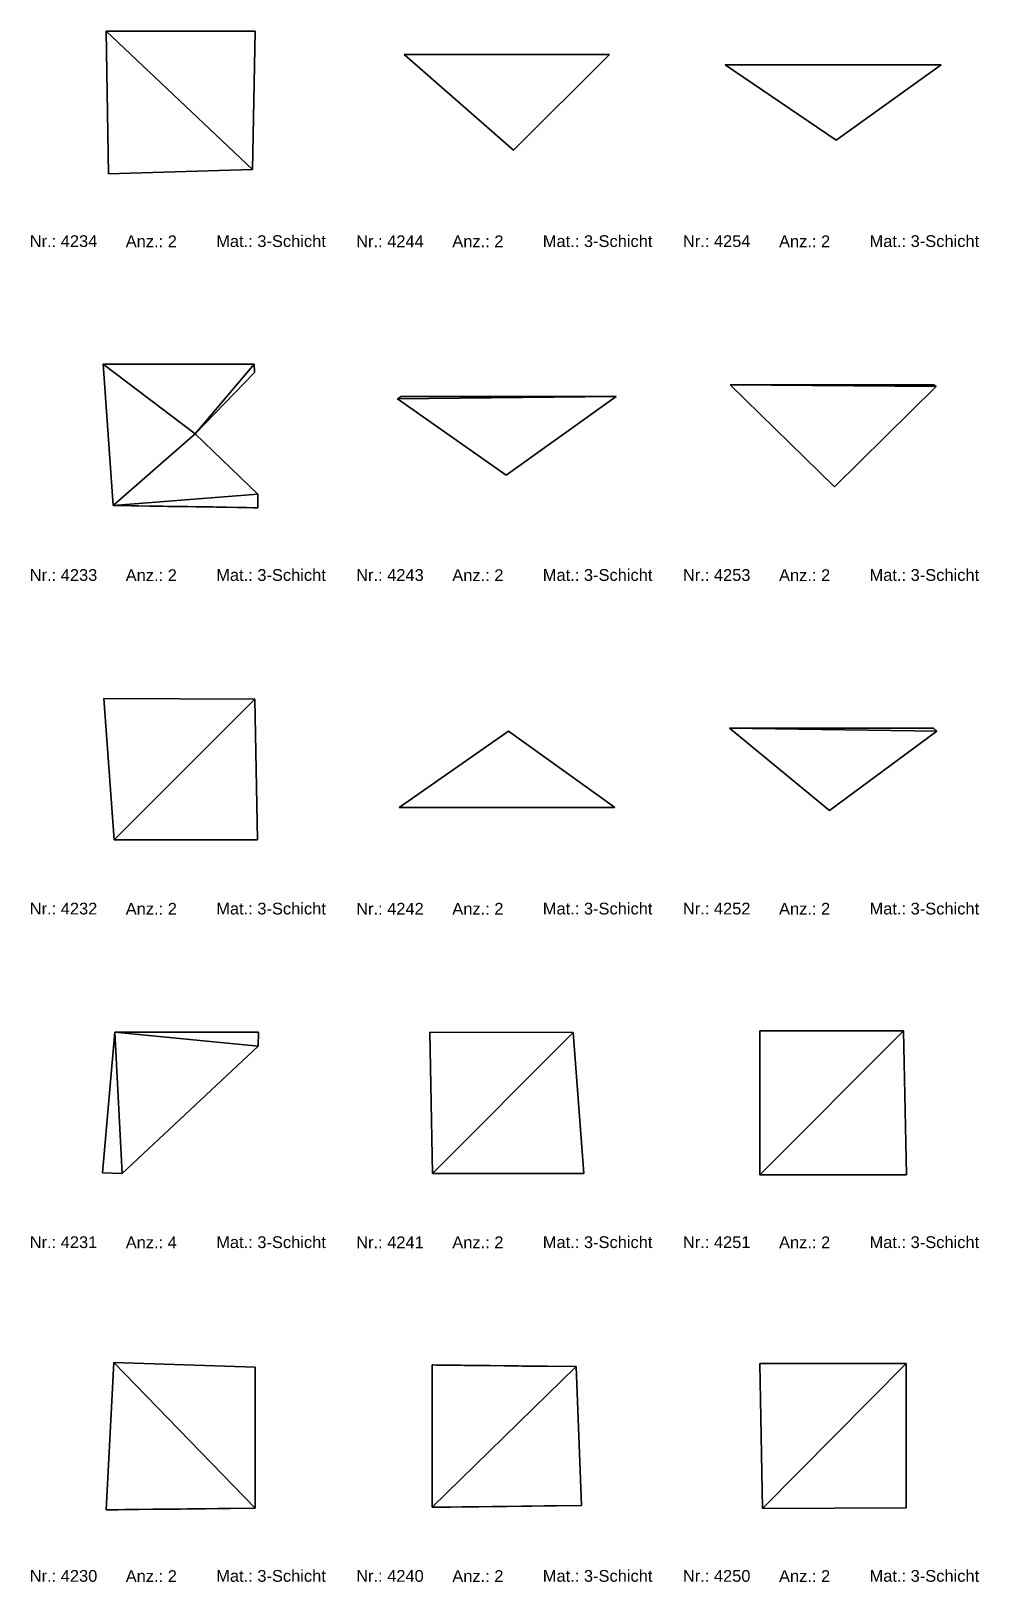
# Model space of a CAD drawing. Header units: millimetres. Extents: x -1099 to 66227, y -20588 to 1633.
# Drawn here: x 50685 to 57222, y -20588 to -9890 of the extents above; entities that cross this region are included whole.
import ezdxf

# ---------------------------------------------------------------- set-up
doc = ezdxf.new("R2010")
doc.units = ezdxf.units.MM
doc.header["$LTSCALE"] = 12.5
doc.layers.add('CURVES', color=1, linetype='Continuous', true_color=0xff0000)
doc.layers.add('TEXT', color=1, linetype='Continuous', true_color=0xff0000)
doc.styles.add('ARIAL_REGULAR', font='arial.ttf')

msp = doc.modelspace()

# ---------------------------------------------------------------- texts
at = {"layer": 'TEXT', "attachment_point": 7, "style": 'ARIAL_REGULAR'}
for s, insert, char_height, width in [('Nr.: 4234', (50676, -11381), 81.1, 1078.73), ('Anz.: 2', (51338, -11381), 81.1, 853.81), ('Mat.: 3-Schicht', (51962, -11381), 81.15, 1665.28), ('Nr.: 4244', (52927, -11381), 81.1, 1078.73), ('Anz.: 2', (53590, -11381), 81.1, 853.81), ('Mat.: 3-Schicht', (54214, -11381), 81.15, 1665.28), ('Nr.: 4254', (55180, -11381), 81.1, 1078.73), ('Anz.: 2', (55843, -11381), 81.1, 853.81), ('Mat.: 3-Schicht', (56467, -11381), 81.15, 1665.28), ('Nr.: 4233', (50676, -13684), 81.1, 1079.61), ('Anz.: 2', (51338, -13684), 81.1, 853.81), ('Mat.: 3-Schicht', (51962, -13684), 81.15, 1665.28), ('Nr.: 4243', (52927, -13684), 81.1, 1079.61), ('Anz.: 2', (53590, -13684), 81.1, 853.81), ('Mat.: 3-Schicht', (54214, -13684), 81.15, 1665.28), ('Nr.: 4253', (55180, -13684), 81.1, 1079.61), ('Anz.: 2', (55843, -13684), 81.1, 853.81), ('Mat.: 3-Schicht', (56467, -13684), 81.15, 1665.28), ('Nr.: 4232', (50676, -15985), 81.1, 1077.85), ('Anz.: 2', (51338, -15985), 81.1, 853.81), ('Mat.: 3-Schicht', (51962, -15985), 81.15, 1665.28), ('Nr.: 4242', (52927, -15985), 81.1, 1077.85), ('Anz.: 2', (53590, -15985), 81.1, 853.81), ('Mat.: 3-Schicht', (54214, -15985), 81.15, 1665.28), ('Nr.: 4252', (55180, -15985), 81.1, 1077.85), ('Anz.: 2', (55843, -15985), 81.1, 853.81), ('Mat.: 3-Schicht', (56467, -15985), 81.15, 1665.28), ('Nr.: 4231', (50676, -18286), 81.1, 1048.74), ('Anz.: 4', (51338, -18286), 81.1, 854.69), ('Mat.: 3-Schicht', (51962, -18286), 81.15, 1665.28), ('Nr.: 4241', (52927, -18286), 81.1, 1048.74), ('Anz.: 2', (53590, -18286), 81.1, 853.81), ('Mat.: 3-Schicht', (54214, -18286), 81.15, 1665.28), ('Nr.: 4251', (55180, -18286), 81.1, 1048.74), ('Anz.: 2', (55843, -18286), 81.1, 853.81), ('Mat.: 3-Schicht', (56467, -18286), 81.15, 1665.28), ('Nr.: 4230', (50676, -20588), 81.1, 1079.61), ('Anz.: 2', (51338, -20588), 81.1, 853.81), ('Mat.: 3-Schicht', (51962, -20588), 81.15, 1665.28), ('Nr.: 4240', (52927, -20588), 81.1, 1079.61), ('Anz.: 2', (53590, -20588), 81.1, 853.81), ('Mat.: 3-Schicht', (54214, -20588), 81.15, 1665.28), ('Nr.: 4250', (55180, -20588), 81.1, 1079.61), ('Anz.: 2', (55843, -20588), 81.1, 853.81), ('Mat.: 3-Schicht', (56467, -20588), 81.15, 1665.28)]:
    msp.add_mtext(s, dxfattribs=dict(at, insert=insert, char_height=char_height, width=width))

# ---------------------------------------------------------------- meshes
at = {"layer": 'CURVES'}
mesh = msp.add_polyface(dxfattribs=at)
corners = [(52230, -9890), (51203, -9890), (51203, -9890, 100), (52230, -9890, 100), (51203, -9890, 100), (51203, -9890), (51220, -10875), (51220, -10875, 100), (51220, -10875, 100), (51220, -10875), (52212, -10846), (52212, -10846, 100), (52230, -9890), (52230, -9890, 100), (52212, -10846, 100), (52212, -10846), (51203, -9890), (52230, -9890), (51220, -10875), (52212, -10846), (52230, -9890, 100), (51203, -9890, 100), (51220, -10875, 100), (52212, -10846, 100)]
mesh.append_faces([[corners[k] for k in face] for face in [(3, 0, 1, 2), (5, 6, 7, 4), (8, 9, 10, 11), (13, 14, 15, 12), (16, 19, 18, 18), (19, 16, 17, 17), (23, 21, 22, 22), (21, 23, 20, 20)]])
mesh = msp.add_polyface(dxfattribs=at)
corners = [(54674, -10052), (53258, -10052), (53258, -10052, 100), (54674, -10052, 100), (53258, -10052, 100), (53258, -10052), (54013, -10713), (54013, -10713, 100), (54674, -10052), (54674, -10052, 100), (54013, -10713, 100), (54013, -10713), (53258, -10052), (54674, -10052), (54013, -10713), (54674, -10052, 100), (53258, -10052, 100), (54013, -10713, 100)]
mesh.append_faces([[corners[k] for k in face] for face in [(3, 0, 1, 2), (4, 5, 6, 7), (10, 11, 8, 9), (13, 14, 12, 12), (15, 16, 17, 17)]])
mesh = msp.add_polyface(dxfattribs=at)
corners = [(56960, -10123), (55472, -10123), (55472, -10123, 100), (56960, -10123, 100), (55472, -10123, 100), (55472, -10123), (56237, -10642), (56237, -10642, 100), (56960, -10123), (56960, -10123, 100), (56237, -10642, 100), (56237, -10642), (55472, -10123), (56960, -10123), (56237, -10642), (56960, -10123, 100), (55472, -10123, 100), (56237, -10642, 100)]
mesh.append_faces([[corners[k] for k in face] for face in [(3, 0, 1, 2), (7, 4, 5, 6), (9, 10, 11, 8), (13, 14, 12, 12), (15, 16, 17, 17)]])
mesh = msp.add_polyface(dxfattribs=at)
corners = [(52250, -13178), (52248, -13084), (52248, -13084, 100), (52250, -13178, 100), (52248, -13084, 100), (52248, -13084), (51817, -12669), (51817, -12669, 100), (51817, -12669, 100), (51817, -12669), (52226, -12245), (52226, -12245, 100), (52226, -12245, 100), (52226, -12245), (52224, -12187), (52224, -12187, 100), (52224, -12187, 100), (52224, -12187), (51182, -12187), (51182, -12187, 100), (51182, -12187, 100), (51182, -12187), (51252, -13163), (51252, -13163, 100), (51252, -13163), (51252, -13163, 100), (52250, -13178), (52250, -13178, 100), (51751, -13170, 50), (52250, -13178, 50), (51502, -13167, 50), (52250, -13178), (52250, -13178, 25), (52125, -13176, 50), (51751, -13170, 25), (52125, -13176, 25), (52250, -13178, 12), (52250, -13178, 25), (52125, -13176, 12), (52250, -13178, 12), (52250, -13178, 50), (52250, -13178, 25), (52250, -13178, 6), (52219, -13178, 12), (52125, -13176, 6), (52219, -13178, 6), (51938, -13173, 25), (51751, -13170, 12), (51938, -13173, 12), (51627, -13169, 50), (51502, -13167, 25), (51627, -13169, 25), (52250, -13178, 3), (52250, -13178, 6), (52219, -13178, 3), (52250, -13178, 3), (52250, -13178, 6), (52250, -13178, 12), (52250, -13178, 6), (52250, -13178, 12), (52250, -13178, 25), (52250, -13178, 12), (52250, -13178, 2), (52242, -13178, 3), (52219, -13178, 2), (52242, -13178, 2), (52172, -13177, 6), (52125, -13176, 3), (52172, -13177, 3), (52032, -13175, 12), (51938, -13173, 6), (52032, -13175, 6), (52250, -13178, 25), (52250, -13178, 12), (52250, -13178, 12), (52250, -13178, 6), (52250, -13178, 6), (52250, -13178, 6), (52250, -13178, 3), (52250, -13178, 3), (52250, -13178, 3), (52250, -13178, 2), (52250, -13178, 2), (52250, -13178, 100), (52250, -13178, 75), (52250, -13178, 75), (52250, -13178, 88), (52250, -13178, 75), (52250, -13178, 88), (52250, -13178, 94), (52250, -13178, 88), (52250, -13178, 94), (52250, -13178, 97), (52250, -13178, 94), (52250, -13178, 97), (52250, -13178, 98), (52250, -13178, 97), (52250, -13178, 98), (51751, -13170, 75), (52125, -13176, 75), (52250, -13178, 88), (52125, -13176, 88), (52250, -13178, 75), (52250, -13178, 88), (52250, -13178, 94), (52125, -13176, 94), (52219, -13178, 88), (52219, -13178, 94), (51751, -13170, 88), (51938, -13173, 75), (51938, -13173, 88), (51502, -13167, 75), (51627, -13169, 75), (52250, -13178, 97), (52219, -13178, 97), (52250, -13178, 94), (52250, -13178, 97), (52250, -13178, 94), (52250, -13178, 88), (52250, -13178, 94), (52250, -13178, 75), (52250, -13178, 88), (52250, -13178, 98), (52219, -13178, 98), (52242, -13178, 97), (52242, -13178, 98), (52125, -13176, 97), (52172, -13177, 94), (52172, -13177, 97), (51938, -13173, 94), (52032, -13175, 88), (52032, -13175, 94), (52248, -13084), (52250, -13178), (51817, -12669), (52226, -12245), (52224, -12187), (51182, -12187), (51252, -13163), (52250, -13178), (52250, -13178, 100), (52248, -13084, 100), (51817, -12669, 100), (52226, -12245, 100), (52224, -12187, 100), (51182, -12187, 100), (51252, -13163, 100), (52250, -13178, 100)]
mesh.append_faces([[corners[k] for k in face] for face in [(3, 0, 1, 2), (4, 5, 6, 7), (8, 9, 10, 11), (13, 14, 15, 12), (17, 18, 19, 16), (21, 22, 23, 20), (112, 111, 30, 49), (98, 112, 49, 28), (28, 49, 51, 34), (49, 30, 50, 51), (97, 95, 94, 96), (94, 92, 91, 93), (91, 89, 88, 90), (88, 86, 85, 87), (121, 100, 84, 120), (86, 121, 120, 85), (120, 84, 29, 29), (40, 85, 120, 120), (29, 40, 120, 120), (119, 104, 103, 118), (117, 119, 118, 100), (125, 123, 114, 124), (122, 125, 124, 116), (124, 114, 107, 107), (115, 116, 124, 124), (107, 115, 124, 124), (113, 116, 115, 104), (128, 126, 105, 127), (114, 128, 127, 107), (127, 105, 101, 101), (106, 107, 127, 127), (101, 106, 127, 127), (115, 107, 106, 106), (103, 104, 115, 115), (106, 103, 115, 115), (106, 101, 99, 99), (102, 103, 106, 106), (99, 102, 106, 106), (118, 103, 102, 102), (84, 100, 118, 118), (102, 84, 118, 118), (131, 129, 110, 130), (105, 131, 130, 101), (110, 108, 98, 109), (130, 110, 109, 109), (99, 101, 130, 130), (109, 99, 130, 130), (109, 98, 28, 28), (33, 99, 109, 109), (28, 33, 109, 109), (102, 99, 33, 33), (29, 84, 102, 102), (33, 29, 102, 102), (37, 32, 29, 29), (33, 35, 37, 37), (29, 33, 37, 37), (46, 35, 33, 33), (28, 34, 46, 46), (33, 28, 46, 46), (69, 38, 35, 35), (46, 48, 69, 69), (35, 46, 69, 69), (46, 34, 47, 48), (38, 69, 71, 44), (69, 48, 70, 71), (57, 36, 32, 32), (37, 39, 57, 57), (32, 37, 57, 57), (43, 39, 37, 37), (35, 38, 43, 43), (37, 35, 43, 43), (53, 42, 39, 39), (43, 45, 53, 53), (39, 43, 53, 53), (66, 45, 43, 43), (38, 44, 66, 66), (43, 38, 66, 66), (45, 66, 68, 54), (66, 44, 67, 68), (42, 53, 55, 52), (63, 55, 53, 53), (45, 54, 63, 63), (53, 45, 63, 63), (55, 63, 65, 62), (63, 54, 64, 65), (36, 57, 58, 56), (57, 39, 42, 58), (60, 41, 40, 40), (29, 32, 60, 60), (40, 29, 60, 60), (41, 60, 61, 59), (60, 32, 36, 61), (72, 41, 59, 73), (74, 73, 75, 76), (77, 76, 78, 79), (80, 79, 81, 82), (47, 24, 70, 70), (67, 70, 24, 24), (70, 67, 71, 71), (67, 24, 31, 31), (47, 51, 50, 50), (70, 48, 47, 47), (51, 47, 34, 34), (47, 50, 24, 24), (67, 44, 71, 71), (30, 24, 50, 50), (64, 54, 68, 68), (64, 68, 67, 67), (62, 65, 31, 31), (64, 31, 65, 65), (52, 62, 31, 31), (64, 67, 31, 31), (62, 52, 55, 55), (58, 42, 52, 52), (52, 31, 56, 56), (25, 30, 111, 111), (108, 112, 98, 98), (108, 111, 112, 112), (129, 25, 108, 108), (111, 108, 25, 25), (126, 25, 129, 129), (108, 110, 129, 129), (131, 126, 129, 129), (24, 30, 25, 25), (131, 105, 126, 126), (123, 128, 114, 114), (123, 126, 128, 128), (83, 123, 125, 125), (83, 125, 122, 122), (116, 113, 122, 122), (113, 83, 122, 122), (126, 123, 83, 83), (25, 126, 83, 83), (56, 58, 52, 52), (56, 75, 59, 61), (36, 56, 61, 61), (75, 56, 78, 78), (72, 40, 41, 41), (73, 59, 75, 75), (79, 78, 81, 81), (56, 81, 78, 78), (81, 26, 82, 82), (26, 80, 82, 82), (26, 81, 56, 56), (72, 73, 74, 74), (74, 76, 77, 77), (93, 77, 80, 96), (74, 90, 87, 72), (77, 79, 80, 80), (87, 40, 72, 72), (77, 93, 90, 74), (78, 76, 75, 75), (56, 31, 26, 26), (26, 27, 96, 80), (117, 100, 121, 121), (40, 87, 85, 85), (117, 113, 119, 119), (119, 113, 104, 104), (121, 86, 89, 89), (83, 117, 27, 27), (89, 117, 121, 121), (86, 88, 89, 89), (88, 87, 90, 90), (90, 93, 91, 91), (89, 91, 92, 92), (117, 89, 92, 92), (92, 94, 95, 95), (97, 96, 27, 27), (95, 97, 27, 27), (96, 94, 93, 93), (117, 95, 27, 27), (117, 92, 95, 95), (113, 117, 83, 83), (139, 138, 132, 132), (134, 132, 138, 138), (132, 133, 139, 139), (136, 134, 137, 137), (138, 137, 134, 134), (134, 136, 135, 135), (145, 146, 142, 142), (141, 142, 146, 146), (142, 144, 145, 145), (144, 142, 143, 143), (141, 147, 140, 140), (147, 141, 146, 146)]])
mesh = msp.add_polyface(dxfattribs=at)
corners = [(56911, -12330), (55505, -12330), (55505, -12330, 100), (56911, -12330, 100), (55505, -12330, 100), (55505, -12330), (56226, -13035), (56226, -13035, 100), (56226, -13035, 100), (56226, -13035), (56927, -12343), (56927, -12343, 100), (56911, -12330), (56911, -12330, 100), (56927, -12343, 100), (56927, -12343), (55505, -12330), (56911, -12330), (56226, -13035), (56927, -12343), (56911, -12330, 100), (55505, -12330, 100), (56226, -13035, 100), (56927, -12343, 100)]
mesh.append_faces([[corners[k] for k in face] for face in [(3, 0, 1, 2), (4, 5, 6, 7), (8, 9, 10, 11), (14, 15, 12, 13), (16, 19, 18, 18), (19, 16, 17, 17), (23, 21, 22, 22), (21, 23, 20, 20)]])
mesh = msp.add_polyface(dxfattribs=at)
corners = [(54719, -12412), (53237, -12412), (53237, -12412, 100), (54719, -12412, 100), (53237, -12412, 100), (53237, -12412), (53213, -12428), (53213, -12428, 100), (53213, -12428, 100), (53213, -12428), (53962, -12953), (53962, -12953, 100), (54719, -12412), (54719, -12412, 100), (53962, -12953, 100), (53962, -12953), (53237, -12412), (54719, -12412), (53213, -12428), (53962, -12953), (54719, -12412, 100), (53237, -12412, 100), (53213, -12428, 100), (53962, -12953, 100)]
mesh.append_faces([[corners[k] for k in face] for face in [(3, 0, 1, 2), (5, 6, 7, 4), (8, 9, 10, 11), (13, 14, 15, 12), (17, 19, 18, 18), (18, 16, 17, 17), (20, 21, 22, 22), (22, 23, 20, 20)]])
mesh = msp.add_polyface(dxfattribs=at)
corners = [(52229, -14498), (51186, -14495), (51186, -14495, 100), (52229, -14498, 100), (51186, -14495, 100), (51186, -14495), (51258, -15470), (51258, -15470, 100), (51258, -15470, 100), (51258, -15470), (52247, -15470), (52247, -15470, 100), (52229, -14498), (52229, -14498, 100), (52247, -15470, 100), (52247, -15470), (51186, -14495), (52229, -14498), (51258, -15470), (52247, -15470), (52229, -14498, 100), (51186, -14495, 100), (51258, -15470, 100), (52247, -15470, 100)]
mesh.append_faces([[corners[k] for k in face] for face in [(0, 1, 2, 3), (4, 5, 6, 7), (8, 9, 10, 11), (15, 12, 13, 14), (17, 19, 18, 18), (18, 16, 17, 17), (20, 21, 22, 22), (22, 23, 20, 20)]])
mesh = msp.add_polyface(dxfattribs=at)
corners = [(54709, -15244), (53977, -14720), (53977, -14720, 100), (54709, -15244, 100), (53977, -14720, 100), (53977, -14720), (53223, -15246), (53223, -15246, 100), (53223, -15246, 100), (53223, -15246), (54707, -15246), (54707, -15246, 100), (54709, -15244), (54709, -15244, 100), (54707, -15246, 100), (54707, -15246), (54708, -15246, 50), (54708, -15246, 25), (54707, -15246, 50), (54707, -15246, 25), (54707, -15246, 12), (54707, -15246, 25), (54707, -15246, 12), (54707, -15246, 6), (54707, -15246, 12), (54707, -15246, 6), (54709, -15245, 50), (54709, -15245, 50), (54709, -15245, 25), (54709, -15245, 25), (54709, -15245, 25), (54709, -15245, 12), (54709, -15245, 12), (54709, -15244, 12), (54709, -15245, 6), (54709, -15244, 6), (54709, -15245, 75), (54709, -15245, 75), (54709, -15245, 88), (54709, -15245, 75), (54709, -15245, 88), (54709, -15245, 94), (54709, -15244, 88), (54709, -15244, 94), (54708, -15246, 75), (54707, -15246, 75), (54707, -15246, 88), (54707, -15246, 75), (54707, -15246, 88), (54707, -15246, 94), (54707, -15246, 88), (54707, -15246, 94), (53977, -14720), (54709, -15244), (53223, -15246), (54707, -15246), (54709, -15244, 100), (53977, -14720, 100), (53223, -15246, 100), (54707, -15246, 100)]
mesh.append_faces([[corners[k] for k in face] for face in [(3, 0, 1, 2), (4, 5, 6, 7), (8, 9, 10, 11), (49, 51, 50, 48), (46, 48, 47, 45), (44, 45, 18, 16), (16, 18, 19, 17), (19, 21, 22, 20), (22, 24, 25, 23), (43, 41, 40, 42), (40, 38, 37, 39), (37, 36, 26, 27), (27, 26, 28, 29), (30, 29, 31, 32), (33, 32, 34, 35), (24, 15, 25, 25), (23, 25, 15, 15), (20, 22, 23, 23), (21, 24, 22, 22), (31, 20, 23, 34), (24, 50, 14, 15), (20, 17, 19, 19), (21, 19, 18, 18), (20, 31, 28, 17), (50, 24, 21, 47), (34, 23, 15, 12), (18, 47, 21, 21), (48, 50, 47, 47), (51, 49, 14, 14), (50, 51, 14, 14), (18, 45, 47, 47), (46, 38, 41, 49), (46, 49, 48, 48), (45, 44, 46, 46), (49, 41, 13, 14), (44, 16, 26, 36), (38, 46, 44, 36), (16, 17, 28, 26), (31, 29, 28, 28), (32, 31, 34, 34), (33, 35, 12, 12), (30, 32, 33, 33), (33, 42, 39, 30), (42, 33, 12, 13), (12, 35, 34, 34), (30, 27, 29, 29), (27, 39, 37, 37), (36, 37, 38, 38), (39, 27, 30, 30), (39, 42, 40, 40), (13, 41, 43, 43), (42, 13, 43, 43), (38, 40, 41, 41), (53, 55, 54, 54), (54, 52, 53, 53), (56, 57, 58, 58), (58, 59, 56, 56)]])
mesh = msp.add_polyface(dxfattribs=at)
corners = [(56908, -14699), (55502, -14699), (55502, -14699, 100), (56908, -14699, 100), (55502, -14699, 100), (55502, -14699), (56191, -15266), (56191, -15266, 100), (56191, -15266, 100), (56191, -15266), (56930, -14720), (56930, -14720, 100), (56908, -14699), (56908, -14699, 100), (56930, -14720, 100), (56930, -14720), (55502, -14699), (56908, -14699), (56191, -15266), (56930, -14720), (56908, -14699, 100), (55502, -14699, 100), (56191, -15266, 100), (56930, -14720, 100)]
mesh.append_faces([[corners[k] for k in face] for face in [(0, 1, 2, 3), (7, 4, 5, 6), (8, 9, 10, 11), (13, 14, 15, 12), (16, 19, 18, 18), (19, 16, 17, 17), (23, 21, 22, 22), (21, 23, 20, 20)]])
mesh = msp.add_polyface(dxfattribs=at)
corners = [(52254, -16795), (51264, -16795), (51264, -16795, 100), (52254, -16795, 100), (51264, -16795, 100), (51264, -16795), (51178, -17765), (51178, -17765, 100), (51178, -17765, 100), (51178, -17765), (51313, -17770), (51313, -17770, 100), (51313, -17770, 100), (51313, -17770), (52251, -16892), (52251, -16892, 100), (52254, -16795), (52254, -16795, 100), (52251, -16892, 100), (52251, -16892), (51264, -16795), (52254, -16795), (51178, -17765), (51313, -17770), (52251, -16892), (52254, -16795, 100), (51264, -16795, 100), (51178, -17765, 100), (51313, -17770, 100), (52251, -16892, 100)]
mesh.append_faces([[corners[k] for k in face] for face in [(3, 0, 1, 2), (4, 5, 6, 7), (8, 9, 10, 11), (12, 13, 14, 15), (18, 19, 16, 17), (20, 23, 22, 22), (21, 24, 20, 20), (23, 20, 24, 24), (28, 26, 27, 27), (26, 29, 25, 25), (28, 29, 26, 26)]])
mesh = msp.add_polyface(dxfattribs=at)
corners = [(54424, -16797), (53436, -16795), (53436, -16795, 100), (54424, -16797, 100), (53436, -16795, 100), (53436, -16795), (53453, -17770), (53453, -17770, 100), (53453, -17770, 100), (53453, -17770), (54496, -17770), (54496, -17770, 100), (54424, -16797), (54424, -16797, 100), (54496, -17770, 100), (54496, -17770), (53436, -16795), (54424, -16797), (53453, -17770), (54496, -17770), (54424, -16797, 100), (53436, -16795, 100), (53453, -17770, 100), (54496, -17770, 100)]
mesh.append_faces([[corners[k] for k in face] for face in [(2, 3, 0, 1), (7, 4, 5, 6), (9, 10, 11, 8), (13, 14, 15, 12), (17, 19, 18, 18), (18, 16, 17, 17), (20, 21, 22, 22), (22, 23, 20, 20)]])
mesh = msp.add_polyface(dxfattribs=at)
corners = [(56701, -16786), (55710, -16786), (55710, -16786, 100), (56701, -16786, 100), (55710, -16786, 100), (55710, -16786), (55710, -17779), (55710, -17779, 100), (55710, -17779, 100), (55710, -17779), (56722, -17779), (56722, -17779, 100), (56701, -16786), (56701, -16786, 100), (56722, -17779, 100), (56722, -17779), (55710, -16786), (56701, -16786), (55710, -17779), (56722, -17779), (56701, -16786, 100), (55710, -16786, 100), (55710, -17779, 100), (56722, -17779, 100)]
mesh.append_faces([[corners[k] for k in face] for face in [(2, 3, 0, 1), (5, 6, 7, 4), (11, 8, 9, 10), (14, 15, 12, 13), (17, 19, 18, 18), (18, 16, 17, 17), (20, 21, 22, 22), (22, 23, 20, 20)]])
mesh = msp.add_polyface(dxfattribs=at)
corners = [(52230, -19107), (51257, -19074), (51257, -19074, 100), (52230, -19107, 100), (51257, -19074, 100), (51257, -19074), (51257, -19074), (51257, -19074, 100), (51257, -19074, 100), (51257, -19074), (51203, -20091), (51203, -20091, 100), (51203, -20091), (51203, -20091, 100), (52230, -20079), (52230, -20079, 100), (51716, -20085, 50), (51204, -20091, 50), (51204, -20091), (51204, -20091, 25), (51203, -20091, 50), (51203, -20091, 25), (51203, -20091, 12), (51203, -20091, 25), (51203, -20091, 12), (51203, -20091, 6), (51203, -20091, 12), (51203, -20091, 6), (51203, -20091, 3), (51203, -20091, 6), (51203, -20091, 3), (51716, -20085, 25), (51332, -20089, 50), (51332, -20089, 25), (51973, -20082, 50), (51332, -20089, 12), (51204, -20091, 25), (51204, -20091, 12), (51204, -20091, 12), (51332, -20089, 6), (51236, -20091, 12), (51204, -20091, 6), (51236, -20091, 6), (51716, -20085, 12), (51524, -20087, 25), (51524, -20087, 12), (51973, -20082, 25), (51845, -20084, 50), (51845, -20084, 25), (51236, -20091, 3), (51204, -20091, 6), (51204, -20091, 3), (51204, -20091, 3), (51204, -20091, 12), (51204, -20091, 6), (51204, -20091, 6), (51204, -20091, 25), (51204, -20091, 12), (51236, -20091, 2), (51212, -20091, 3), (51204, -20091, 2), (51212, -20091, 2), (51332, -20089, 3), (51284, -20090, 6), (51284, -20090, 3), (51524, -20087, 6), (51428, -20088, 12), (51428, -20088, 6), (51204, -20091, 100), (51716, -20085, 75), (51204, -20091, 75), (51332, -20089, 75), (51332, -20089, 88), (51204, -20091, 88), (51204, -20091, 75), (51204, -20091, 88), (51203, -20091, 75), (51332, -20089, 94), (51204, -20091, 94), (51236, -20091, 88), (51236, -20091, 94), (51716, -20085, 88), (51524, -20087, 75), (51524, -20087, 88), (51973, -20082, 75), (51845, -20084, 75), (51236, -20091, 97), (51204, -20091, 97), (51204, -20091, 94), (51204, -20091, 97), (51204, -20091, 94), (51204, -20091, 88), (51204, -20091, 94), (51203, -20091, 88), (51204, -20091, 75), (51204, -20091, 88), (51236, -20091, 98), (51204, -20091, 98), (51212, -20091, 97), (51212, -20091, 98), (51332, -20089, 97), (51284, -20090, 94), (51284, -20090, 97), (51524, -20087, 94), (51428, -20088, 88), (51428, -20088, 94), (51203, -20091, 75), (51203, -20091, 88), (51203, -20091, 94), (51203, -20091, 88), (51203, -20091, 94), (51203, -20091, 97), (51203, -20091, 94), (51203, -20091, 97), (52230, -19107), (52230, -19107, 100), (52230, -20079, 100), (52230, -20079), (51257, -19074), (52230, -19107), (51257, -19074), (51203, -20091), (52230, -20079), (51204, -20091), (52230, -19107, 100), (51257, -19074, 100), (51257, -19074, 100), (51203, -20091, 100), (51204, -20091, 100), (52230, -20079, 100)]
mesh.append_faces([[corners[k] for k in face] for face in [(0, 1, 2, 3), (4, 5, 6, 7), (11, 8, 9, 10), (105, 77, 72, 104), (103, 105, 104, 83), (104, 72, 71, 71), (82, 83, 104, 104), (71, 82, 104, 104), (81, 83, 82, 69), (102, 86, 80, 101), (100, 102, 101, 77), (99, 97, 89, 98), (96, 99, 98, 86), (89, 87, 78, 88), (98, 89, 88, 88), (80, 86, 98, 98), (88, 80, 98, 98), (88, 78, 75, 75), (79, 80, 88, 88), (75, 79, 88, 88), (101, 80, 79, 79), (72, 77, 101, 101), (79, 72, 101, 101), (92, 90, 73, 91), (78, 92, 91, 75), (91, 73, 70, 70), (74, 75, 91, 91), (70, 74, 91, 91), (79, 75, 74, 74), (71, 72, 79, 79), (74, 71, 79, 79), (74, 70, 17, 17), (32, 71, 74, 74), (17, 32, 74, 74), (82, 71, 32, 32), (16, 69, 82, 82), (32, 16, 82, 82), (95, 93, 76, 94), (73, 95, 94, 70), (111, 113, 112, 110), (108, 110, 109, 107), (93, 107, 106, 76), (94, 76, 20, 20), (17, 70, 94, 94), (20, 17, 94, 94), (56, 19, 17, 17), (20, 21, 56, 56), (17, 20, 56, 56), (21, 23, 24, 22), (24, 26, 27, 25), (27, 29, 30, 28), (19, 56, 57, 37), (56, 21, 22, 57), (44, 31, 16, 16), (32, 33, 44, 44), (16, 32, 44, 44), (36, 33, 32, 32), (17, 19, 36, 36), (32, 17, 36, 36), (40, 35, 33, 33), (36, 38, 40, 40), (33, 36, 40, 40), (53, 38, 36, 36), (19, 37, 53, 53), (36, 19, 53, 53), (38, 53, 55, 41), (53, 37, 54, 55), (63, 39, 35, 35), (40, 42, 63, 63), (35, 40, 63, 63), (50, 42, 40, 40), (38, 41, 50, 50), (40, 38, 50, 50), (59, 49, 42, 42), (50, 52, 59, 59), (42, 50, 59, 59), (50, 41, 51, 52), (49, 59, 61, 58), (59, 52, 60, 61), (39, 63, 64, 62), (63, 42, 49, 64), (31, 44, 45, 43), (66, 45, 44, 44), (33, 35, 66, 66), (44, 33, 66, 66), (45, 66, 67, 65), (66, 35, 39, 67), (85, 69, 16, 47), (84, 85, 47, 34), (34, 47, 48, 46), (47, 16, 31, 48), (29, 12, 30, 30), (28, 30, 12, 12), (28, 12, 54, 54), (29, 112, 13, 12), (29, 27, 26, 26), (22, 24, 25, 25), (25, 27, 28, 28), (23, 26, 24, 24), (25, 28, 54, 54), (26, 109, 112, 29), (51, 55, 54, 54), (55, 51, 41, 41), (18, 51, 54, 54), (54, 37, 57, 57), (57, 22, 54, 54), (20, 23, 21, 21), (25, 54, 22, 22), (18, 54, 12, 12), (23, 106, 109, 26), (109, 110, 112, 112), (109, 106, 107, 107), (111, 13, 113, 113), (112, 113, 13, 13), (111, 110, 108, 108), (90, 111, 108, 108), (90, 13, 111, 111), (108, 107, 93, 93), (106, 20, 76, 76), (90, 93, 95, 95), (95, 73, 90, 90), (87, 92, 78, 78), (90, 92, 87, 87), (68, 13, 90, 90), (108, 93, 90, 90), (20, 106, 23, 23), (87, 68, 90, 90), (61, 60, 18, 18), (51, 18, 60, 60), (18, 58, 61, 61), (58, 18, 62, 62), (58, 62, 64, 64), (64, 49, 58, 58), (62, 18, 14, 14), (51, 60, 52, 52), (67, 39, 62, 62), (43, 65, 14, 14), (62, 65, 67, 67), (62, 14, 65, 65), (65, 43, 45, 45), (43, 48, 31, 31), (43, 46, 48, 48), (46, 43, 14, 14), (46, 14, 34, 34), (96, 86, 102, 102), (87, 97, 68, 68), (99, 68, 97, 97), (68, 96, 100, 100), (68, 99, 96, 96), (102, 100, 96, 96), (15, 68, 100, 100), (100, 77, 105, 105), (87, 89, 97, 97), (81, 69, 85, 85), (15, 84, 34, 34), (81, 85, 84, 84), (15, 103, 81, 81), (83, 81, 103, 103), (84, 15, 81, 81), (103, 15, 100, 100), (105, 103, 100, 100), (15, 34, 14, 14), (117, 114, 115, 116), (122, 123, 118, 118), (121, 120, 123, 123), (119, 122, 118, 118), (120, 118, 123, 123), (126, 127, 128, 128), (125, 126, 128, 128), (124, 125, 129, 129), (128, 129, 125, 125)]])
mesh = msp.add_polyface(dxfattribs=at)
corners = [(53451, -19091, 100), (53451, -19091), (53451, -20073), (53451, -20073, 100), (53451, -20073, 6), (53451, -20073, 6), (53451, -20073, 12), (53451, -20073, 3), (53451, -20073, 3), (53451, -20073, 2), (53451, -20073, 94), (53451, -20073, 88), (53451, -20073, 6), (53451, -20073, 97), (53451, -20073, 3), (53451, -20073, 6), (53451, -20073, 12), (53451, -20073, 12), (53451, -20073, 6), (53451, -20073, 3), (53451, -20073, 12), (53451, -20073), (53451, -20073, 12), (53451, -20073, 50), (53451, -20073, 25), (53451, -20073, 25), (53451, -20073), (53451, -20073, 75), (53451, -20073, 97), (53451, -20073, 94), (53451, -20073, 98), (53451, -20073, 100), (53451, -20073, 98), (53451, -20073, 97), (53451, -20073, 94), (53451, -20073, 94), (53451, -20073, 88), (53451, -20073, 75), (53451, -20073, 88), (53451, -20073, 88), (53451, -20073, 100), (53451, -20073, 88), (53451, -20073, 94), (53451, -20073, 97), (53451, -20073, 6), (53451, -20073, 2), (53451, -20073, 3), (53451, -20073, 94), (53451, -20073, 98), (53451, -20073, 97), (53451, -20073), (53451, -20073), (53451, -19091), (53451, -19091)]
mesh.append_faces([[corners[k] for k in face] for face in [(0, 1, 2, 3), (4, 5, 6, 6), (7, 8, 9, 9), (10, 4, 6, 11), (7, 9, 12, 12), (4, 10, 13, 14), (15, 16, 17, 17), (18, 12, 19, 19), (7, 12, 15, 15), (15, 12, 20, 16), (19, 12, 21, 21), (12, 22, 20, 20), (23, 24, 25, 25), (6, 17, 24, 24), (21, 12, 26, 26), (11, 6, 24, 27), (10, 28, 13, 13), (10, 11, 29, 29), (30, 31, 32, 32), (32, 31, 13, 13), (30, 28, 33, 33), (34, 30, 33, 33), (34, 31, 30, 30), (33, 29, 35, 35), (11, 27, 36, 36), (27, 23, 37, 37), (35, 36, 38, 38), (34, 35, 38, 39), (40, 31, 34, 34), (39, 41, 34, 34), (33, 35, 34, 34), (27, 24, 23, 23), (42, 43, 34, 34), (18, 19, 44, 44), (19, 21, 45, 45), (45, 46, 19, 19), (42, 47, 43, 43), (48, 43, 49, 49), (43, 48, 40, 40), (34, 43, 40, 40), (50, 51, 52, 53)]])
mesh = msp.add_polyface(dxfattribs=at)
corners = [(53451, -19091, 98), (53451, -19091, 98), (53451, -19091, 97), (53451, -19091, 97), (53451, -19091, 97), (53451, -19091, 94), (53451, -19091, 94), (53451, -19091, 94), (53451, -19091, 88), (53451, -19091, 88), (53451, -19091, 88), (53451, -19091, 75), (53451, -19091, 75), (53451, -19091, 88), (53451, -19091, 88), (53451, -19091, 75), (53451, -19091, 75), (53451, -19091, 50), (53451, -19091, 50), (53451, -19091, 94), (53451, -19091, 94), (53451, -19091, 88), (53451, -19091, 88), (53451, -19091, 94), (53451, -19091, 97), (53451, -19091, 97), (53451, -19091, 94), (53451, -19091, 75), (53451, -19091, 25), (53451, -19091, 25), (53451, -19091, 12), (53451, -19091, 12), (53451, -19091, 12), (53451, -19091, 6), (53451, -19091, 6), (53451, -19091, 3), (53451, -19091, 3), (53451, -19091, 6), (53451, -19091, 6), (53451, -19091, 25), (53451, -19091, 25), (53451, -19091, 12), (53451, -19091, 12), (53451, -19091, 25), (53451, -19091, 12), (53451, -19091, 12), (53451, -19091, 6), (53451, -19091, 6), (53451, -19091, 6), (53451, -19091, 3), (53451, -19091, 3), (53451, -19091, 3), (53451, -19091, 2), (53451, -19091, 2), (53451, -19091), (53459, -19091, 98), (53451, -19091, 98), (53451, -19091, 100), (53451, -19091, 100), (53451, -20073, 100), (53451, -20073, 100), (53451, -19091, 100)]
mesh.append_faces([[corners[k] for k in face] for face in [(0, 1, 2, 3), (2, 4, 5, 6), (5, 7, 8, 9), (8, 10, 11, 12), (13, 14, 15, 16), (10, 13, 16, 11), (16, 15, 17, 17), (18, 11, 16, 16), (17, 18, 16, 16), (19, 20, 21, 22), (23, 19, 22, 14), (24, 25, 26, 20), (21, 20, 26, 26), (22, 21, 27, 27), (15, 14, 22, 22), (27, 15, 22, 22), (17, 15, 27, 27), (28, 29, 17, 17), (30, 31, 29, 29), (28, 32, 30, 30), (29, 28, 30, 30), (33, 34, 32, 32), (34, 33, 35, 36), (31, 30, 37, 38), (30, 32, 34, 37), (39, 40, 18, 18), (17, 29, 39, 39), (18, 17, 39, 39), (40, 39, 41, 42), (39, 29, 31, 41), (43, 40, 42, 44), (45, 44, 46, 47), (48, 47, 49, 50), (51, 50, 52, 53), (54, 36, 35, 35), (37, 36, 38, 38), (36, 37, 34, 34), (38, 36, 54, 54), (55, 56, 57, 57), (58, 59, 60, 61)]])
mesh = msp.add_polyface(dxfattribs=at)
corners = [(53451, -19091, 97), (53451, -19091, 100), (53451, -19091, 98), (53451, -19091, 94), (53451, -19091, 97), (53451, -19091, 94), (53451, -19091, 94), (53451, -19091, 12), (53451, -19091, 12), (53451, -19091, 6), (53451, -19091, 12), (53451, -19091, 6), (53451, -19091, 3), (53451, -19091, 50), (53451, -19091, 25), (53451, -19091, 25), (53451, -19091, 12), (53451, -19091, 12), (53451, -19091, 75), (53451, -19091, 2), (53451, -19091, 3), (53451, -19091, 3), (53451, -19091, 2), (53451, -19091), (53451, -19091, 6), (53451, -19091, 6), (53451, -19091, 94), (53451, -19091, 97), (53451, -19091, 88), (53451, -19091, 100), (53451, -19091), (53451, -19091, 88), (53451, -19091, 88), (53451, -19091, 75), (53451, -19091, 94), (53451, -19091, 88), (53451, -19091, 88), (53451, -19091, 97), (53451, -19091, 94), (53451, -19091, 97), (53451, -19091, 98), (53451, -19091, 98)]
mesh.append_faces([[corners[k] for k in face] for face in [(0, 1, 2, 2), (3, 1, 0, 0), (4, 0, 2, 2), (5, 0, 6, 6), (7, 8, 9, 9), (10, 7, 11, 11), (9, 11, 7, 7), (11, 9, 12, 12), (13, 14, 15, 15), (16, 15, 17, 17), (15, 18, 13, 13), (17, 10, 11, 11), (19, 20, 12, 12), (9, 19, 12, 12), (21, 22, 23, 23), (19, 23, 22, 22), (23, 19, 9, 9), (24, 16, 25, 25), (24, 20, 21, 21), (26, 24, 21, 27), (28, 16, 24, 26), (27, 21, 23, 29), (11, 12, 25, 25), (23, 9, 30, 30), (18, 15, 16, 28), (3, 31, 32, 32), (13, 18, 33, 33), (1, 3, 29, 29), (34, 35, 36, 36), (34, 3, 32, 35), (37, 3, 34, 34), (36, 18, 28, 28), (26, 38, 28, 28), (34, 38, 37, 37), (37, 39, 40, 40), (41, 27, 29, 29), (40, 41, 29, 29), (27, 39, 26, 26), (3, 40, 29, 29), (3, 37, 40, 40), (5, 3, 0, 0)]])
mesh = msp.add_polyface(dxfattribs=at)
corners = [(53459, -19091, 98), (53482, -19092, 98), (53482, -19092, 97), (53459, -19091, 97), (53451, -19091, 98), (53451, -19091, 97), (53482, -19092, 94), (53451, -19091, 94), (53529, -19092, 97), (53575, -19093, 97), (53575, -19093, 94), (53529, -19092, 94), (53575, -19093, 88), (53482, -19092, 88), (53451, -19091, 88), (53575, -19093, 75), (53451, -19091, 75), (53575, -19093, 50), (53451, -19091, 50), (53575, -19093, 25), (53451, -19091, 25), (53482, -19092, 12), (53451, -19091, 12), (53575, -19093, 12), (53482, -19092, 6), (53451, -19091, 6), (53575, -19093, 6), (53482, -19092, 3), (53451, -19091, 3), (53451, -19091), (53669, -19094, 94), (53451, -19091, 100), (53676, -20071, 88), (53580, -20072, 88), (53580, -20072, 75), (53580, -20072, 94), (53532, -20072, 94), (53483, -20073, 12), (53580, -20072, 12), (53580, -20072, 25), (53532, -20072, 6), (53580, -20072, 6), (53532, -20072, 3), (53580, -20072, 3), (53676, -20071, 6), (53676, -20071, 94), (53580, -20072, 97)]
mesh.append_faces([[corners[k] for k in face] for face in [(0, 1, 2, 3), (4, 0, 3, 5), (3, 2, 6, 6), (7, 5, 3, 3), (6, 7, 3, 3), (8, 9, 10, 11), (2, 8, 11, 6), (11, 10, 12, 12), (13, 6, 11, 11), (12, 13, 11, 11), (7, 6, 13, 13), (13, 14, 7, 7), (13, 12, 15, 15), (16, 14, 13, 13), (15, 16, 13, 13), (16, 15, 17, 17), (17, 18, 16, 16), (17, 19, 20, 20), (18, 17, 20, 20), (21, 22, 20, 20), (19, 23, 21, 21), (20, 19, 21, 21), (21, 24, 25, 25), (22, 21, 25, 25), (21, 23, 26, 24), (25, 24, 27, 28), (28, 27, 29, 29), (26, 29, 27, 27), (24, 26, 27, 27), (9, 30, 10, 10), (1, 8, 2, 2), (31, 1, 0, 0), (1, 31, 9, 9), (8, 1, 9, 9), (32, 33, 34, 34), (33, 35, 36, 36), (37, 38, 39, 39), (40, 41, 38, 38), (41, 40, 42, 43), (44, 41, 43, 43), (45, 46, 35, 35)]])
mesh = msp.add_polyface(dxfattribs=at)
corners = [(54072, -19099, 75), (54197, -19100, 75), (54197, -19100, 50), (54072, -19099, 50), (53948, -19097, 75), (53948, -19097, 50), (54072, -19099, 25), (53948, -19097, 25), (54197, -19100, 25), (53669, -19094, 94), (53762, -19095, 94), (53762, -19095, 88), (53669, -19094, 88), (53575, -19093, 94), (53575, -19093, 88), (53948, -19097, 88), (53762, -19095, 75), (53575, -19093, 75), (53575, -19093, 50), (53762, -19095, 25), (53575, -19093, 25), (53762, -19095, 12), (53575, -19093, 12), (53948, -19097, 12), (54445, -19103), (53575, -19093, 6), (53451, -19091), (54445, -19103, 100), (53575, -19093, 97), (53451, -19091, 100), (54445, -19103, 100), (54481, -20061, 100), (54481, -20061), (54445, -19103), (54481, -20061), (53451, -20073), (54445, -19103), (53451, -19091), (53451, -19091, 100), (53451, -20073, 100), (54445, -19103, 100), (54481, -20061, 100)]
mesh.append_faces([[corners[k] for k in face] for face in [(0, 1, 2, 3), (4, 0, 3, 5), (5, 3, 6, 7), (3, 2, 8, 6), (9, 10, 11, 12), (13, 9, 12, 14), (11, 15, 4, 16), (12, 11, 16, 16), (17, 14, 12, 12), (16, 17, 12, 12), (16, 4, 5, 5), (18, 17, 16, 16), (5, 18, 16, 16), (19, 20, 18, 18), (5, 7, 19, 19), (18, 5, 19, 19), (20, 19, 21, 22), (19, 7, 23, 21), (2, 24, 8, 8), (23, 8, 24, 24), (6, 8, 23, 23), (23, 25, 21, 21), (26, 23, 24, 24), (27, 24, 2, 2), (23, 7, 6, 6), (1, 27, 2, 2), (21, 25, 22, 22), (23, 26, 25, 25), (15, 0, 4, 4), (10, 15, 11, 11), (1, 15, 27, 27), (28, 27, 10, 10), (15, 10, 27, 27), (10, 9, 28, 28), (29, 27, 28, 28), (0, 15, 1, 1), (30, 31, 32, 33), (34, 35, 36, 36), (36, 35, 37, 37), (38, 39, 40, 40), (41, 40, 39, 39)]])
mesh = msp.add_polyface(dxfattribs=at)
corners = [(56720, -19082), (55711, -19082), (55711, -19082, 100), (56720, -19082, 100), (55711, -19082, 100), (55711, -19082), (55730, -20082), (55730, -20082, 100), (55730, -20082, 100), (55730, -20082), (56720, -20077), (56720, -20077, 100), (56720, -19082), (56720, -19082, 100), (56720, -20077, 100), (56720, -20077), (55711, -19082), (56720, -19082), (55730, -20082), (56720, -20077), (56720, -19082, 100), (55711, -19082, 100), (55730, -20082, 100), (56720, -20077, 100)]
mesh.append_faces([[corners[k] for k in face] for face in [(2, 3, 0, 1), (6, 4, 5, 5), (4, 6, 7, 7), (10, 8, 9, 9), (8, 10, 11, 11), (13, 14, 15, 12), (17, 19, 18, 18), (18, 16, 17, 17), (20, 21, 22, 22), (22, 23, 20, 20)]])
mesh = msp.add_polyface(dxfattribs=at)
corners = [(53676, -20071, 94), (53580, -20072, 94), (53580, -20072, 88), (53676, -20071, 88), (53773, -20070, 94), (53773, -20070, 88), (53773, -20070, 75), (53580, -20072, 75), (53966, -20067, 88), (53966, -20067, 75), (53580, -20072, 50), (53966, -20067, 50), (53773, -20070, 25), (53966, -20067, 25), (53580, -20072, 25), (53773, -20070, 12), (53966, -20067, 12), (53676, -20071, 12), (53580, -20072, 12), (53676, -20071, 6), (53773, -20070, 6), (53580, -20072, 6), (54095, -20066, 75), (54095, -20066, 50), (54224, -20064, 75), (54224, -20064, 50), (54095, -20066, 25), (54224, -20064, 25), (53580, -20072, 3), (53451, -20073), (54481, -20061), (54481, -20061, 100), (53580, -20072, 97), (53451, -20073, 100)]
mesh.append_faces([[corners[k] for k in face] for face in [(0, 1, 2, 3), (4, 0, 3, 5), (6, 5, 3, 3), (7, 6, 3, 3), (8, 5, 6, 9), (6, 7, 10, 10), (11, 9, 6, 6), (10, 11, 6, 6), (12, 13, 11, 11), (10, 14, 12, 12), (11, 10, 12, 12), (13, 12, 15, 16), (17, 15, 12, 12), (14, 18, 17, 17), (12, 14, 17, 17), (15, 17, 19, 20), (17, 18, 21, 19), (22, 9, 11, 23), (24, 22, 23, 25), (25, 23, 26, 27), (23, 11, 13, 26), (28, 29, 30, 30), (16, 15, 20, 20), (28, 20, 19, 19), (30, 16, 20, 20), (28, 30, 20, 20), (26, 13, 16, 16), (16, 27, 26, 26), (30, 25, 27, 27), (27, 16, 30, 30), (25, 30, 31, 31), (24, 8, 22, 22), (9, 22, 8, 8), (31, 8, 24, 24), (4, 5, 8, 8), (32, 4, 31, 31), (8, 31, 4, 4), (0, 4, 32, 32), (33, 32, 31, 31), (31, 24, 25, 25)]])
mesh = msp.add_polyface(dxfattribs=at)
corners = [(53532, -20072, 97), (53483, -20073, 97), (53483, -20073, 94), (53532, -20072, 94), (53580, -20072, 97), (53580, -20072, 94), (53459, -20073, 98), (53451, -20073, 98), (53451, -20073, 97), (53459, -20073, 97), (53483, -20073, 98), (53451, -20073, 94), (53483, -20073, 88), (53451, -20073, 88), (53580, -20072, 88), (53451, -20073, 75), (53580, -20072, 75), (53580, -20072, 50), (53451, -20073, 50), (53451, -20073, 25), (53580, -20072, 25), (53451, -20073, 12), (53483, -20073, 12), (53483, -20073, 6), (53532, -20072, 6), (53580, -20072, 12), (53451, -20073, 6), (53459, -20073, 3), (53483, -20073, 3), (53451, -20073, 3), (53459, -20073, 2), (53483, -20073, 2), (53451, -20073, 2), (53532, -20072, 3), (53451, -20073), (53580, -20072, 3), (53451, -20073, 100)]
mesh.append_faces([[corners[k] for k in face] for face in [(0, 1, 2, 3), (4, 0, 3, 5), (6, 7, 8, 9), (10, 6, 9, 1), (9, 8, 11, 11), (2, 1, 9, 9), (11, 2, 9, 9), (12, 2, 11, 11), (13, 12, 11, 11), (3, 2, 12, 12), (12, 14, 3, 3), (12, 13, 15, 15), (16, 14, 12, 12), (15, 16, 12, 12), (17, 16, 15, 15), (18, 17, 15, 15), (19, 20, 17, 17), (17, 18, 19, 19), (19, 21, 22, 22), (20, 19, 22, 22), (22, 23, 24, 24), (25, 22, 24, 24), (26, 23, 22, 22), (22, 21, 26, 26), (27, 28, 23, 23), (26, 29, 27, 27), (23, 26, 27, 27), (28, 27, 30, 31), (27, 29, 32, 30), (24, 23, 28, 33), (30, 32, 34, 34), (34, 31, 30, 30), (31, 34, 35, 35), (31, 33, 28, 28), (31, 35, 33, 33), (6, 36, 7, 7), (4, 36, 10, 10), (36, 6, 10, 10), (1, 0, 10, 10), (0, 4, 10, 10)]])
mesh = msp.add_polyface(dxfattribs=at)
corners = [(53451, -20073, 97), (53451, -20073, 97), (53451, -20073, 94), (53451, -20073, 94), (53451, -20073, 88), (53451, -20073, 94), (53451, -20073, 94), (53451, -20073, 88), (53451, -20073, 88), (53451, -20073, 75), (53451, -20073, 75), (53451, -20073, 50), (53451, -20073, 88), (53451, -20073, 88), (53451, -20073, 75), (53451, -20073, 75), (53451, -20073, 98), (53451, -20073, 98), (53451, -20073, 97), (53451, -20073, 97), (53451, -20073, 97), (53451, -20073, 94), (53451, -20073, 94), (53451, -20073, 94), (53451, -20073, 88), (53451, -20073, 88), (53451, -20073, 75), (53451, -20073, 50), (53451, -20073, 25), (53451, -20073, 25), (53451, -20073, 25), (53451, -20073, 25), (53451, -20073, 12), (53451, -20073, 12), (53451, -20073, 12), (53451, -20073, 6), (53451, -20073, 6), (53451, -20073, 6), (53451, -20073, 3), (53451, -20073, 3), (53451, -20073, 3), (53451, -20073, 2), (53451, -20073, 2), (53451, -20073, 12), (53451, -20073, 12), (53451, -20073, 25), (53451, -20073, 12), (53451, -20073, 12), (53451, -20073, 6), (53451, -20073, 6), (53451, -20073, 6), (53451, -20073, 6), (53451, -20073, 3), (53451, -20073, 3), (53451, -20073), (53451, -20073, 100)]
mesh.append_faces([[corners[k] for k in face] for face in [(0, 1, 2, 3), (3, 2, 4, 4), (5, 6, 7, 8), (2, 5, 8, 4), (8, 7, 9, 9), (10, 4, 8, 8), (9, 10, 8, 8), (10, 9, 11, 11), (12, 13, 14, 15), (7, 12, 15, 9), (16, 17, 18, 19), (20, 19, 21, 22), (23, 22, 24, 25), (13, 25, 26, 14), (15, 14, 27, 27), (11, 9, 15, 15), (27, 11, 15, 15), (28, 29, 11, 11), (27, 30, 28, 28), (11, 27, 28, 28), (30, 31, 32, 33), (32, 34, 35, 36), (35, 37, 38, 39), (38, 40, 41, 42), (29, 28, 43, 44), (28, 30, 33, 43), (11, 29, 45, 45), (46, 47, 45, 45), (29, 44, 46, 46), (45, 29, 46, 46), (47, 46, 48, 49), (46, 44, 50, 48), (47, 49, 51, 51), (51, 49, 52, 53), (40, 54, 41, 41), (42, 41, 54, 54), (42, 54, 50, 50), (40, 18, 55, 54), (40, 38, 37, 37), (36, 35, 39, 39)]])

doc.saveas('drawing.dxf')
